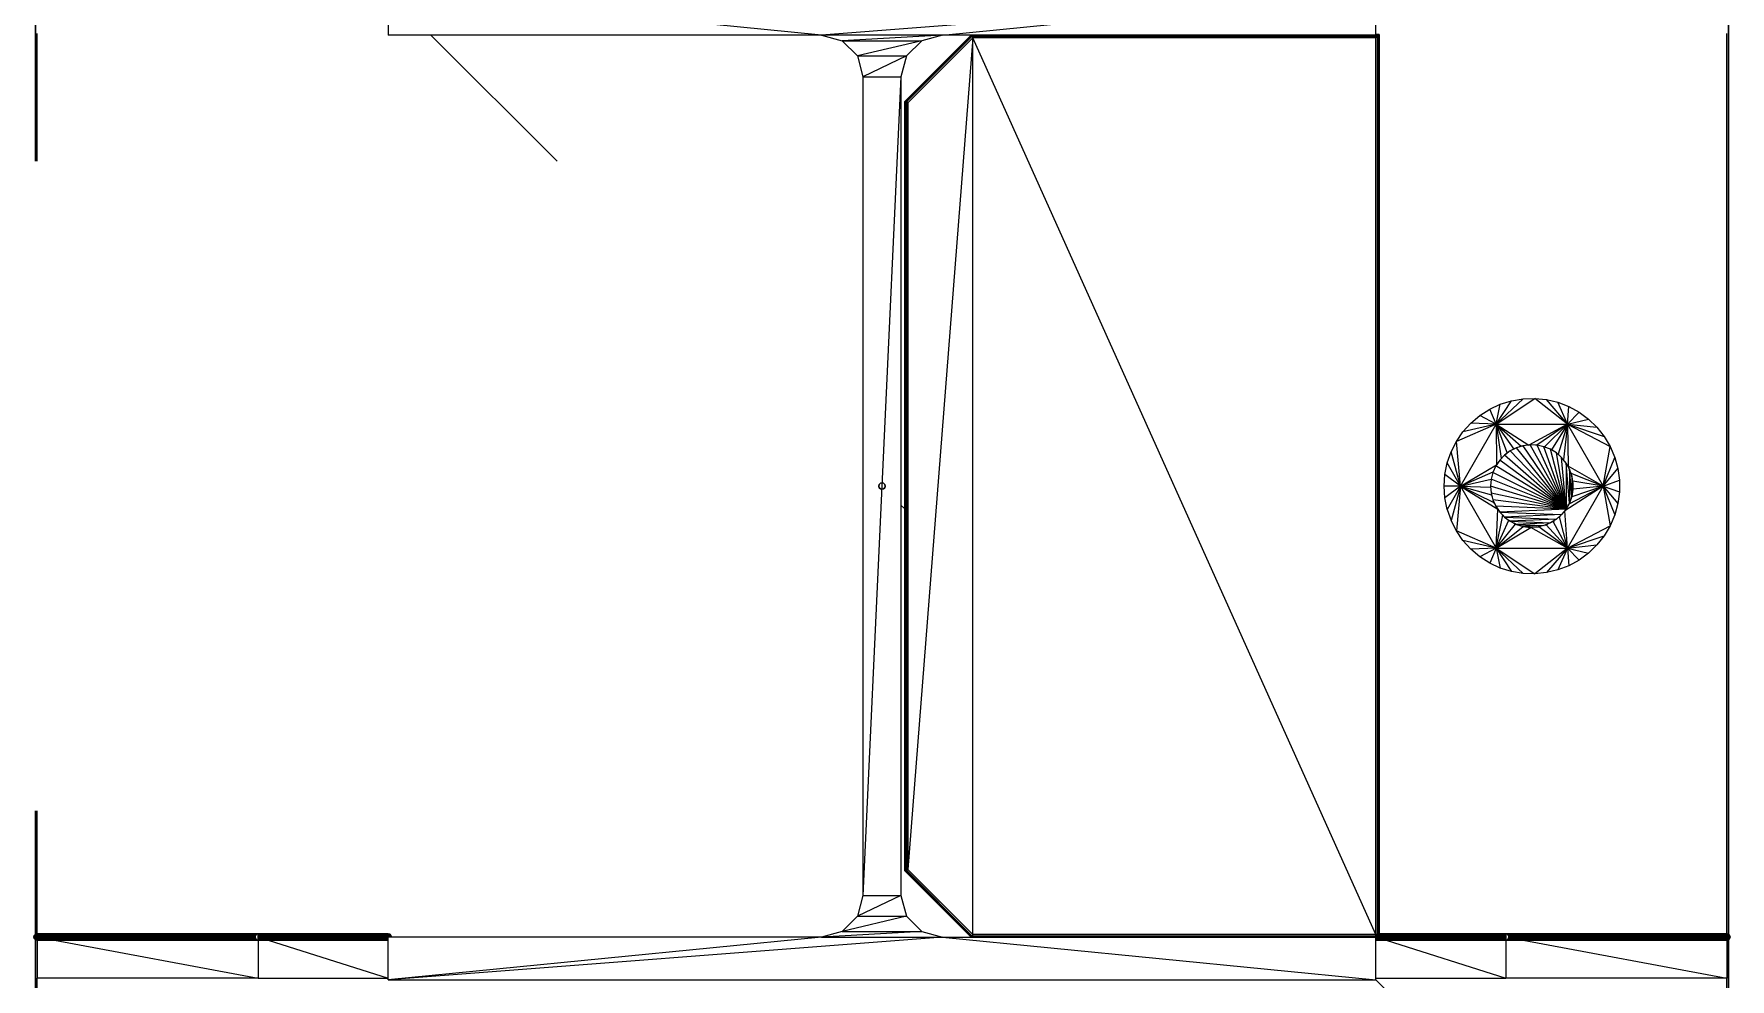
# Model space of a CAD drawing. Header units: millimetres. Extents: x -107267 to 109426, y -98906 to 83910.
# Drawn here: x 55227.5 to 55488.5, y 739.4 to 884.8 of the extents above; entities that cross this region are included whole.
import ezdxf

# ---------------------------------------------------------------- set-up
doc = ezdxf.new("R2010")
doc.units = ezdxf.units.MM
doc.layers.add('Top (Plan) View-000-CHÃO', color=254, linetype='Continuous')

# ---------------------------------------------------------------- blocks, each defined once
blk = doc.blocks.new('*U40')
at = {"layer": 'Top (Plan) View-000-CHÃO', "color": 0, "linetype": 'ByBlock', "lineweight": -2}
for p, q in [((154363, 162017.45), (154362.94, 162017.2)), ((154362.94, 162017.2), (154363, 162017.45)), ((154362.94, 162017.2), (154363, 162016.95)), ((154363, 162016.95), (154362.94, 162017.2)), ((154363.19, 162017.63), (154363, 162017.45)), ((154363, 162017.45), (154363.19, 162017.63)), ((154363, 162016.95), (154363.19, 162016.76)), ((154363.19, 162016.76), (154363, 162016.95)), ((154363.44, 162017.7), (154363.19, 162017.63)), ((154363.19, 162017.63), (154363.44, 162017.7)), ((154363.19, 162016.76), (154363.44, 162016.7)), ((154363.44, 162016.7), (154363.19, 162016.76)), ((154363.69, 162017.63), (154363.44, 162017.7)), ((154363.44, 162017.7), (154363.69, 162017.63)), ((154363.44, 162016.7), (154363.69, 162016.76)), ((154363.69, 162016.76), (154363.44, 162016.7)), ((154363.87, 162017.45), (154363.69, 162017.63)), ((154363.69, 162017.63), (154363.87, 162017.45)), ((154363.69, 162016.76), (154363.87, 162016.95)), ((154363.87, 162016.95), (154363.69, 162016.76)), ((154363.94, 162017.2), (154363.87, 162017.45)), ((154363.87, 162017.45), (154363.94, 162017.2)), ((154363.87, 162016.95), (154363.94, 162017.2)), ((154363.94, 162017.2), (154363.87, 162016.95))]:
    blk.add_line(p, q, dxfattribs=at)
blk = doc.blocks.new('*U114')
at = {"layer": 'Top (Plan) View-000-CHÃO', "color": 0, "linetype": 'ByBlock', "lineweight": -2}
for p, q in [((154455.43, 162028.06), (154456.95, 162029.03)), ((154456.95, 162029.03), (154458.58, 162029.79)), ((154457.94, 162026.72), (154456.95, 162029.03)), ((154457.94, 162026.72), (154463.89, 162030.68)), ((154457.94, 162026.72), (154462.08, 162030.62)), ((154457.94, 162026.72), (154460.31, 162030.32)), ((154457.94, 162026.72), (154458.58, 162029.79)), ((154458.58, 162029.79), (154460.31, 162030.32)), ((154460.31, 162030.32), (154462.08, 162030.62)), ((154462.08, 162030.62), (154463.89, 162030.68)), ((154463.89, 162030.68), (154465.68, 162030.5)), ((154468.93, 162026.72), (154463.89, 162030.68)), ((154465.68, 162030.5), (154467.44, 162030.09)), ((154468.93, 162026.72), (154465.68, 162030.5)), ((154467.44, 162030.09), (154469.12, 162029.44)), ((154468.93, 162026.72), (154467.44, 162030.09)), ((154468.93, 162026.72), (154469.12, 162029.44)), ((154469.12, 162029.44), (154470.7, 162028.57)), ((154457.94, 162026.72), (154451.82, 162024.07)), ((154452.44, 162017.19), (154457.94, 162026.72)), ((154452.84, 162025.56), (154454.05, 162026.9)), ((154457.94, 162026.72), (154452.84, 162025.56)), ((154454.05, 162026.9), (154455.43, 162028.06)), ((154457.94, 162026.72), (154454.05, 162026.9)), ((154457.94, 162026.72), (154455.43, 162028.06)), ((154457.94, 162026.72), (154458.01, 162020.49)), ((154457.94, 162026.72), (154458.73, 162021.46)), ((154457.94, 162026.72), (154459.63, 162022.27)), ((154457.94, 162026.72), (154460.66, 162022.9)), ((154457.94, 162026.72), (154461.79, 162023.32)), ((154457.94, 162026.72), (154462.98, 162023.52)), ((154457.94, 162026.72), (154468.93, 162026.72)), ((154457.94, 162026.72), (154457.94, 162026.72)), ((154458.35, 162026.72), (154458.35, 162026.72)), ((154459.51, 162026.72), (154459.51, 162026.72)), ((154460.11, 162026.72), (154460.11, 162026.72)), ((154461.07, 162026.72), (154461.07, 162026.72)), ((154462.58, 162026.72), (154462.58, 162026.72)), ((154468.93, 162026.72), (154462.98, 162023.52)), ((154463.38, 162026.72), (154463.38, 162026.72)), ((154468.93, 162026.72), (154464.19, 162023.5)), ((154464.87, 162026.72), (154464.87, 162026.72)), ((154468.93, 162026.72), (154465.37, 162023.24)), ((154466.42, 162026.72), (154466.42, 162026.72)), ((154468.93, 162026.72), (154466.48, 162022.77)), ((154467.47, 162026.72), (154467.47, 162026.72)), ((154468.93, 162026.72), (154467.48, 162022.09)), ((154468.04, 162026.72), (154468.04, 162026.72)), ((154468.93, 162026.72), (154468.33, 162021.24)), ((154468.93, 162026.72), (154470.7, 162028.57)), ((154468.93, 162026.72), (154472.15, 162027.5)), ((154468.93, 162026.72), (154469.01, 162020.24)), ((154468.93, 162026.72), (154474.43, 162017.19)), ((154468.93, 162026.72), (154475.48, 162023.28)), ((154468.93, 162026.72), (154474.57, 162024.83)), ((154468.93, 162026.72), (154473.45, 162026.25)), ((154470.7, 162028.57), (154472.15, 162027.5)), ((154472.15, 162027.5), (154473.45, 162026.25)), ((154473.45, 162026.25), (154474.57, 162024.83)), ((154451.01, 162022.46), (154451.82, 162024.07)), ((154451.82, 162024.07), (154452.84, 162025.56)), ((154452.44, 162017.19), (154451.82, 162024.07)), ((154474.57, 162024.83), (154475.48, 162023.28)), ((154450.42, 162020.76), (154451.01, 162022.46)), ((154452.44, 162017.19), (154451.01, 162022.46)), ((154458.73, 162021.46), (154458.64, 162021.33)), ((154458.94, 162021.65), (154458.73, 162021.46)), ((154459.63, 162022.27), (154459.47, 162022.13)), ((154459.83, 162022.4), (154459.63, 162022.27)), ((154460.66, 162022.9), (154460.44, 162022.77)), ((154460.84, 162022.97), (154460.66, 162022.9)), ((154461.79, 162023.32), (154461.51, 162023.22)), ((154461.92, 162023.35), (154461.79, 162023.32)), ((154462.98, 162023.52), (154462.68, 162023.47)), ((154463.06, 162023.52), (154462.98, 162023.52)), ((154464.19, 162023.5), (154464.01, 162023.5)), ((154464.2, 162023.49), (154464.19, 162023.5)), ((154465.37, 162023.24), (154465.34, 162023.25)), ((154465.56, 162023.16), (154465.37, 162023.24)), ((154466.48, 162022.77), (154466.4, 162022.8)), ((154466.73, 162022.6), (154466.48, 162022.77)), ((154467.48, 162022.09), (154467.36, 162022.17)), ((154467.68, 162021.88), (154467.48, 162022.09)), ((154468.33, 162021.24), (154468.19, 162021.38)), ((154468.47, 162021.03), (154468.33, 162021.24)), ((154474.43, 162017.19), (154475.48, 162023.28)), ((154474.43, 162017.19), (154476.19, 162021.62)), ((154475.48, 162023.28), (154476.19, 162021.62)), ((154476.19, 162021.62), (154476.66, 162019.88)), ((154449.94, 162017.19), (154450.06, 162018.99)), ((154450.06, 162018.99), (154450.42, 162020.76)), ((154452.44, 162017.19), (154450.06, 162018.99)), ((154452.44, 162017.19), (154450.42, 162020.76)), ((154452.44, 162017.19), (154458.01, 162020.49)), ((154452.44, 162017.19), (154457.48, 162019.41)), ((154457.48, 162019.41), (154457.47, 162019.37)), ((154457.6, 162019.64), (154457.48, 162019.41)), ((154458.01, 162020.49), (154457.97, 162020.4)), ((154458.19, 162020.74), (154458.01, 162020.49)), ((154469.01, 162020.24), (154468.87, 162020.44)), ((154469.09, 162020.05), (154469.01, 162020.24)), ((154474.43, 162017.19), (154469.01, 162020.24)), ((154469.48, 162019.13), (154469.37, 162019.39)), ((154469.52, 162018.98), (154469.48, 162019.13)), ((154474.43, 162017.19), (154469.48, 162019.13)), ((154474.43, 162017.19), (154476.66, 162019.88)), ((154476.66, 162019.88), (154476.91, 162018.09)), ((154450.06, 162015.39), (154449.94, 162017.19)), ((154452.44, 162017.19), (154449.94, 162017.19)), ((154452.44, 162017.19), (154450.06, 162015.39)), ((154452.44, 162017.19), (154450.42, 162013.62)), ((154452.44, 162017.19), (154451.01, 162011.92)), ((154452.44, 162017.19), (154451.82, 162010.31)), ((154452.44, 162017.19), (154457.17, 162018.24)), ((154452.44, 162017.19), (154457.6, 162014.69)), ((154452.44, 162017.19), (154458.18, 162013.63)), ((154452.44, 162017.19), (154457.23, 162015.84)), ((154452.44, 162017.19), (154457.09, 162017.04)), ((154452.44, 162017.19), (154457.94, 162007.67)), ((154452.44, 162017.19), (154452.44, 162017.19)), ((154457.09, 162017.1), (154457.09, 162017.04)), ((154457.09, 162017.04), (154457.12, 162016.75)), ((154457.17, 162018.25), (154457.17, 162018.24)), ((154457.17, 162018.24), (154457.17, 162018.19)), ((154457.22, 162015.96), (154457.23, 162015.84)), ((154457.23, 162015.84), (154457.32, 162015.55)), ((154474.43, 162017.19), (154468.52, 162013.39)), ((154468.93, 162007.67), (154474.43, 162017.19)), ((154474.43, 162017.19), (154469.15, 162014.42)), ((154474.43, 162017.19), (154469.57, 162015.55)), ((154469.74, 162017.95), (154469.68, 162018.25)), ((154469.74, 162017.85), (154469.74, 162017.95)), ((154474.43, 162017.19), (154469.74, 162017.95)), ((154469.77, 162016.74), (154469.76, 162016.98)), ((154469.76, 162016.71), (154469.77, 162016.74)), ((154474.43, 162017.19), (154469.77, 162016.74)), ((154474.43, 162017.19), (154476.91, 162018.09)), ((154474.43, 162017.19), (154475.48, 162011.1)), ((154474.43, 162017.19), (154476.19, 162012.76)), ((154474.43, 162017.19), (154476.66, 162014.5)), ((154474.43, 162017.19), (154476.91, 162016.29)), ((154476.91, 162016.29), (154476.66, 162014.5)), ((154476.91, 162018.09), (154476.91, 162016.29)), ((154450.42, 162013.62), (154450.06, 162015.39)), ((154450.42, 162013.62), (154451.01, 162011.92)), ((154457.54, 162014.86), (154457.6, 162014.69)), ((154457.73, 162014.45), (154457.6, 162014.69)), ((154457.94, 162007.67), (154458.18, 162013.63)), ((154458.18, 162013.63), (154458.07, 162013.83)), ((154458.18, 162013.63), (154458.32, 162013.46)), ((154468.32, 162013.17), (154468.52, 162013.39)), ((154468.52, 162013.39), (154468.59, 162013.5)), ((154468.93, 162007.67), (154468.52, 162013.39)), ((154468.99, 162014.17), (154469.15, 162014.42)), ((154469.15, 162014.42), (154469.17, 162014.49)), ((154469.53, 162015.43), (154469.57, 162015.55)), ((154469.57, 162015.55), (154469.57, 162015.56)), ((154476.66, 162014.5), (154476.19, 162012.76)), ((154451.82, 162010.31), (154451.01, 162011.92)), ((154457.94, 162007.67), (154458.95, 162012.7)), ((154457.94, 162007.67), (154459.88, 162011.93)), ((154457.94, 162007.67), (154460.94, 162011.35)), ((154457.94, 162007.67), (154462.09, 162010.99)), ((154457.94, 162007.67), (154463.29, 162010.84)), ((154458.77, 162012.91), (154458.95, 162012.7)), ((154458.95, 162012.7), (154459.08, 162012.59)), ((154458.95, 162012.7), (154458.95, 162012.7)), ((154459.65, 162012.12), (154459.88, 162011.93)), ((154459.88, 162011.93), (154459.98, 162011.87)), ((154459.88, 162011.93), (154459.98, 162011.88)), ((154459.97, 162011.88), (154459.88, 162011.93)), ((154460.69, 162011.49), (154460.94, 162011.35)), ((154460.72, 162011.47), (154460.94, 162011.35)), ((154460.94, 162011.35), (154460.73, 162011.47)), ((154460.94, 162011.35), (154460.99, 162011.34)), ((154460.94, 162011.35), (154460.99, 162011.34)), ((154460.99, 162011.34), (154460.94, 162011.35)), ((154460.94, 162011.35), (154460.94, 162011.35)), ((154462.08, 162010.99), (154462.09, 162010.99)), ((154462.08, 162010.99), (154462.09, 162010.99)), ((154462.09, 162010.99), (154462.08, 162010.99)), ((154462.09, 162010.99), (154462.09, 162010.99)), ((154462.09, 162010.99), (154462.09, 162010.99)), ((154462.09, 162010.99), (154462.09, 162010.99)), ((154462.09, 162010.99), (154462.09, 162010.99)), ((154463.24, 162010.85), (154463.29, 162010.84)), ((154463.25, 162010.85), (154463.29, 162010.84)), ((154463.29, 162010.84), (154463.25, 162010.85)), ((154463.29, 162010.84), (154463.56, 162010.86)), ((154463.29, 162010.84), (154463.55, 162010.86)), ((154463.51, 162010.86), (154463.29, 162010.84)), ((154463.29, 162010.84), (154463.29, 162010.84)), ((154468.93, 162007.67), (154463.29, 162010.84)), ((154464.38, 162010.92), (154464.49, 162010.93)), ((154464.39, 162010.92), (154464.49, 162010.93)), ((154464.49, 162010.93), (154464.39, 162010.92)), ((154464.49, 162010.93), (154464.79, 162011.01)), ((154464.49, 162010.93), (154464.78, 162011.01)), ((154464.76, 162011), (154464.49, 162010.93)), ((154464.49, 162010.93), (154464.49, 162010.93)), ((154468.93, 162007.67), (154464.49, 162010.93)), ((154465.5, 162011.2), (154465.66, 162011.24)), ((154465.51, 162011.2), (154465.66, 162011.24)), ((154465.66, 162011.24), (154465.51, 162011.2)), ((154465.66, 162011.24), (154465.91, 162011.37)), ((154465.9, 162011.36), (154465.66, 162011.24)), ((154465.89, 162011.36), (154465.66, 162011.24)), ((154465.66, 162011.24), (154465.66, 162011.24)), ((154468.93, 162007.67), (154465.66, 162011.24)), ((154466.74, 162011.77), (154466.55, 162011.68)), ((154466.55, 162011.68), (154466.74, 162011.77)), ((154466.74, 162011.77), (154466.56, 162011.68)), ((154466.74, 162011.77), (154466.93, 162011.91)), ((154468.93, 162007.67), (154466.74, 162011.77)), ((154467.5, 162012.34), (154467.71, 162012.49)), ((154467.71, 162012.49), (154467.83, 162012.63)), ((154468.93, 162007.67), (154467.71, 162012.49)), ((154468.93, 162007.67), (154475.48, 162011.1)), ((154475.48, 162011.1), (154474.57, 162009.55)), ((154476.19, 162012.76), (154475.48, 162011.1)), ((154452.84, 162008.82), (154451.82, 162010.31)), ((154457.94, 162007.67), (154451.82, 162010.31)), ((154454.05, 162007.49), (154452.84, 162008.82)), ((154457.94, 162007.67), (154452.84, 162008.82)), ((154468.93, 162007.67), (154474.57, 162009.55)), ((154468.93, 162007.67), (154473.45, 162008.14)), ((154473.45, 162008.14), (154472.15, 162006.88)), ((154474.57, 162009.55), (154473.45, 162008.14)), ((154457.94, 162007.67), (154454.05, 162007.49)), ((154455.43, 162006.32), (154454.05, 162007.49)), ((154457.94, 162007.67), (154455.43, 162006.32)), ((154456.95, 162005.35), (154455.43, 162006.32)), ((154457.94, 162007.67), (154456.95, 162005.35)), ((154458.58, 162004.59), (154456.95, 162005.35)), ((154457.94, 162007.67), (154468.93, 162007.67)), ((154457.94, 162007.67), (154458.58, 162004.59)), ((154457.94, 162007.67), (154460.31, 162004.06)), ((154457.94, 162007.67), (154462.08, 162003.76)), ((154457.94, 162007.67), (154463.89, 162003.7)), ((154468.93, 162007.67), (154463.89, 162003.7)), ((154468.93, 162007.67), (154465.68, 162003.88)), ((154468.93, 162007.67), (154467.44, 162004.3)), ((154468.93, 162007.67), (154469.12, 162004.95)), ((154468.93, 162007.67), (154470.7, 162005.81)), ((154468.93, 162007.67), (154472.15, 162006.88)), ((154470.7, 162005.81), (154469.12, 162004.95)), ((154472.15, 162006.88), (154470.7, 162005.81)), ((154460.31, 162004.06), (154458.58, 162004.59)), ((154462.08, 162003.76), (154460.31, 162004.06)), ((154463.89, 162003.7), (154462.08, 162003.76)), ((154465.68, 162003.88), (154463.89, 162003.7)), ((154467.44, 162004.3), (154465.68, 162003.88)), ((154469.12, 162004.95), (154467.44, 162004.3))]:
    blk.add_line(p, q, dxfattribs=at)
blk = doc.blocks.new('*U115')
at = {"layer": 'Top (Plan) View-000-CHÃO', "color": 0, "linetype": 'ByBlock', "lineweight": -2}
for p, q in [((154458.49, 162021.18), (154457.89, 162020.29)), ((154458.48, 162021.16), (154458.49, 162021.18)), ((154459.24, 162021.96), (154458.49, 162021.18)), ((154458.51, 162021.2), (154458.49, 162021.18)), ((154468.7, 162013.64), (154458.49, 162021.18)), ((154459.22, 162021.94), (154459.24, 162021.96)), ((154460.11, 162022.6), (154459.24, 162021.96)), ((154459.26, 162021.98), (154459.24, 162021.96)), ((154468.7, 162013.64), (154459.24, 162021.96)), ((154460.08, 162022.58), (154460.11, 162022.6)), ((154461.07, 162023.08), (154460.11, 162022.6)), ((154460.11, 162022.6), (154460.13, 162022.61)), ((154468.7, 162013.64), (154460.11, 162022.6)), ((154461.07, 162023.08), (154461.04, 162023.07)), ((154462.1, 162023.4), (154461.07, 162023.08)), ((154461.07, 162023.08), (154461.09, 162023.09)), ((154468.7, 162013.64), (154461.07, 162023.08)), ((154462.1, 162023.4), (154462.07, 162023.39)), ((154463.17, 162023.54), (154462.1, 162023.4)), ((154462.1, 162023.4), (154462.13, 162023.4)), ((154468.7, 162013.64), (154462.1, 162023.4)), ((154463.17, 162023.54), (154463.14, 162023.53)), ((154464.24, 162023.49), (154463.17, 162023.54)), ((154463.17, 162023.54), (154463.19, 162023.54)), ((154468.7, 162013.64), (154463.17, 162023.54)), ((154464.2, 162023.49), (154464.18, 162023.49)), ((154464.24, 162023.49), (154464.21, 162023.49)), ((154465.29, 162023.26), (154464.24, 162023.49)), ((154464.24, 162023.49), (154464.27, 162023.48)), ((154468.7, 162013.64), (154464.24, 162023.49)), ((154465.29, 162023.26), (154465.27, 162023.27)), ((154466.29, 162022.86), (154465.29, 162023.26)), ((154465.29, 162023.26), (154465.32, 162023.25)), ((154468.7, 162013.64), (154465.29, 162023.26)), ((154465.34, 162023.25), (154465.35, 162023.24)), ((154466.29, 162022.86), (154466.27, 162022.87)), ((154467.21, 162022.3), (154466.29, 162022.86)), ((154466.29, 162022.86), (154466.32, 162022.85)), ((154468.7, 162013.64), (154466.29, 162022.86)), ((154467.21, 162022.3), (154467.19, 162022.31)), ((154468.02, 162021.59), (154467.21, 162022.3)), ((154467.21, 162022.3), (154467.23, 162022.28)), ((154468.7, 162013.64), (154467.21, 162022.3)), ((154468.02, 162021.59), (154468, 162021.6)), ((154468.7, 162020.75), (154468.02, 162021.59)), ((154468.02, 162021.59), (154468.04, 162021.56)), ((154468.7, 162013.64), (154468.02, 162021.59)), ((154457.45, 162019.31), (154457.18, 162018.26)), ((154457.44, 162019.28), (154457.45, 162019.31)), ((154457.89, 162020.29), (154457.45, 162019.31)), ((154457.46, 162019.33), (154457.45, 162019.31)), ((154468.7, 162013.64), (154457.45, 162019.31)), ((154457.88, 162020.26), (154457.89, 162020.29)), ((154457.91, 162020.31), (154457.89, 162020.29)), ((154468.7, 162013.64), (154457.89, 162020.29)), ((154468.7, 162020.75), (154468.68, 162020.77)), ((154469.22, 162019.81), (154468.7, 162020.75)), ((154468.7, 162020.75), (154468.71, 162020.72)), ((154468.7, 162020.75), (154468.7, 162013.64)), ((154469.22, 162014.58), (154468.7, 162020.75)), ((154469.22, 162019.81), (154469.21, 162019.83)), ((154469.58, 162018.79), (154469.22, 162019.81)), ((154469.22, 162019.81), (154469.23, 162019.78)), ((154469.22, 162019.81), (154469.22, 162014.58)), ((154469.58, 162015.59), (154469.22, 162019.81)), ((154469.58, 162018.79), (154469.57, 162018.82)), ((154469.76, 162017.73), (154469.58, 162018.79)), ((154469.58, 162018.79), (154469.59, 162018.76)), ((154469.58, 162018.79), (154469.58, 162015.59)), ((154469.58, 162018.79), (154469.76, 162016.65)), ((154457.18, 162018.26), (154457.09, 162017.19)), ((154457.09, 162017.22), (154457.09, 162017.19)), ((154457.09, 162017.16), (154457.09, 162017.19)), ((154457.09, 162017.19), (154457.18, 162016.12)), ((154468.7, 162013.64), (154457.09, 162017.19)), ((154457.17, 162018.22), (154457.18, 162018.26)), ((154457.17, 162016.15), (154457.18, 162016.12)), ((154457.18, 162018.29), (154457.18, 162018.26)), ((154468.7, 162013.64), (154457.18, 162018.26)), ((154457.18, 162016.09), (154457.18, 162016.12)), ((154457.18, 162016.12), (154457.45, 162015.08)), ((154468.7, 162013.64), (154457.18, 162016.12)), ((154469.76, 162016.65), (154469.58, 162015.59)), ((154469.76, 162017.73), (154469.76, 162017.76)), ((154469.76, 162017.73), (154469.76, 162016.65)), ((154469.76, 162017.73), (154469.76, 162017.7)), ((154469.76, 162016.65), (154469.76, 162016.68)), ((154469.76, 162016.65), (154469.76, 162016.62)), ((154457.44, 162015.1), (154457.45, 162015.08)), ((154457.46, 162015.05), (154457.45, 162015.08)), ((154457.45, 162015.08), (154457.89, 162014.09)), ((154468.7, 162013.64), (154457.45, 162015.08)), ((154457.88, 162014.12), (154457.89, 162014.09)), ((154457.91, 162014.07), (154457.89, 162014.09)), ((154457.89, 162014.09), (154458.49, 162013.2)), ((154468.7, 162013.64), (154457.89, 162014.09)), ((154458.48, 162013.22), (154458.49, 162013.2)), ((154468.7, 162013.64), (154458.49, 162013.2)), ((154458.49, 162013.2), (154458.51, 162013.18)), ((154458.49, 162013.2), (154459.24, 162012.42)), ((154458.49, 162013.2), (154468.02, 162012.8)), ((154468.7, 162013.64), (154468.02, 162012.8)), ((154468.7, 162013.64), (154468.68, 162013.61)), ((154469.22, 162014.58), (154468.7, 162013.64)), ((154468.7, 162013.64), (154468.71, 162013.66)), ((154469.22, 162014.58), (154469.21, 162014.55)), ((154469.58, 162015.59), (154469.22, 162014.58)), ((154469.22, 162014.58), (154469.23, 162014.6)), ((154469.57, 162015.56), (154469.56, 162015.53)), ((154469.58, 162015.59), (154469.57, 162015.56)), ((154469.58, 162015.59), (154469.59, 162015.62)), ((154459.24, 162012.42), (154459.22, 162012.44)), ((154468.02, 162012.8), (154459.24, 162012.42)), ((154459.24, 162012.42), (154459.26, 162012.41)), ((154459.24, 162012.42), (154460.11, 162011.78)), ((154459.24, 162012.42), (154467.21, 162012.09)), ((154460.11, 162011.78), (154460.08, 162011.8)), ((154467.21, 162012.09), (154460.11, 162011.78)), ((154460.11, 162011.78), (154460.13, 162011.77)), ((154460.11, 162011.78), (154461.07, 162011.3)), ((154460.11, 162011.78), (154466.29, 162011.52)), ((154461.07, 162011.3), (154461.04, 162011.31)), ((154466.29, 162011.52), (154461.07, 162011.3)), ((154461.07, 162011.3), (154461.09, 162011.29)), ((154461.07, 162011.3), (154462.1, 162010.98)), ((154461.07, 162011.3), (154465.29, 162011.12)), ((154462.1, 162010.98), (154462.07, 162010.99)), ((154465.29, 162011.12), (154462.1, 162010.98)), ((154462.1, 162010.98), (154462.13, 162010.98)), ((154462.1, 162010.98), (154463.17, 162010.85)), ((154462.1, 162010.98), (154464.24, 162010.89)), ((154463.17, 162010.85), (154463.14, 162010.85)), ((154464.24, 162010.89), (154463.17, 162010.85)), ((154463.17, 162010.85), (154463.19, 162010.85)), ((154464.24, 162010.89), (154464.21, 162010.89)), ((154465.29, 162011.12), (154464.24, 162010.89)), ((154464.24, 162010.89), (154464.27, 162010.9)), ((154465.29, 162011.12), (154465.27, 162011.11)), ((154466.29, 162011.52), (154465.29, 162011.12)), ((154465.29, 162011.12), (154465.32, 162011.13)), ((154466.29, 162011.52), (154466.27, 162011.51)), ((154467.21, 162012.09), (154466.29, 162011.52)), ((154466.29, 162011.52), (154466.32, 162011.54)), ((154467.21, 162012.09), (154467.19, 162012.07)), ((154468.02, 162012.8), (154467.21, 162012.09)), ((154467.21, 162012.09), (154467.23, 162012.1)), ((154468.02, 162012.8), (154468, 162012.78)), ((154468.02, 162012.8), (154468.04, 162012.82))]:
    blk.add_line(p, q, dxfattribs=at)
blk = doc.blocks.new('*U128')
at = {"layer": 'Top (Plan) View-000-CHÃO', "color": 0, "linetype": 'ByBlock', "lineweight": -2}
for p, q in [((154233.18, 162147.45), (154233.19, 162147.45)), ((154233.19, 162147.45), (154233.18, 162147.45)), ((154233.19, 162147.45), (154316.87, 162147.45)), ((154316.87, 162147.45), (154233.19, 162147.45)), ((154233.19, 162147.45), (154233.44, 162147.2)), ((154233.19, 162093.63), (154233.19, 162147.45)), ((154233.19, 162147.45), (154233.19, 162093.63)), ((154233.44, 162147.2), (154233.19, 162147.45)), ((154318.04, 162147.45), (154320.56, 162147.45)), ((154320.56, 162147.45), (154318.04, 162147.45)), ((154420.56, 162147.45), (154493.44, 162147.45)), ((154493.44, 162147.45), (154420.56, 162147.45)), ((154493.44, 162147.45), (154493.44, 162147.45)), ((154493.44, 162147.2), (154493.44, 162147.45)), ((154493.44, 162147.45), (154493.44, 162147.45)), ((154493.44, 162147.45), (154493.44, 162147.2)), ((154493.69, 162147.2), (154493.44, 162147.2)), ((154493.44, 162147.2), (154493.69, 162147.2)), ((154493.69, 162147.2), (154493.69, 162147.2)), ((154493.69, 162147.2), (154493.69, 162093.63)), ((154493.69, 162093.63), (154493.69, 162147.2)), ((154493.69, 162147.2), (154493.69, 162147.2)), ((154233.19, 162067.2), (154233.19, 162092.76)), ((154233.19, 162092.76), (154233.19, 162067.2)), ((154493.69, 162092.76), (154493.69, 161948.24)), ((154493.69, 161948.24), (154493.69, 162092.76)), ((154233.19, 161948.24), (154233.19, 161967.2)), ((154233.19, 161967.2), (154233.19, 161948.24)), ((154233.19, 161886.95), (154233.19, 161947.37)), ((154233.19, 161947.37), (154233.19, 161886.95)), ((154493.69, 161947.37), (154493.69, 161886.95)), ((154493.69, 161886.95), (154493.69, 161947.37)), ((154233.18, 161886.94), (154233.19, 161886.95)), ((154233.19, 161886.95), (154233.18, 161886.94)), ((154233.19, 161886.95), (154233.44, 161887.2)), ((154233.44, 161887.2), (154233.19, 161886.95)), ((154317.15, 161886.95), (154233.19, 161886.95)), ((154233.19, 161886.95), (154317.15, 161886.95)), ((154320.56, 161886.95), (154318.31, 161886.95)), ((154318.31, 161886.95), (154320.56, 161886.95)), ((154493.69, 161886.95), (154420.56, 161886.95)), ((154420.56, 161886.95), (154493.69, 161886.95)), ((154493.69, 161886.95), (154493.44, 161887.2)), ((154493.44, 161887.2), (154493.69, 161886.95)), ((154493.69, 161886.94), (154493.69, 161886.95)), ((154493.69, 161886.95), (154493.69, 161886.94))]:
    blk.add_line(p, q, dxfattribs=at)
blk = doc.blocks.new('*U129')
at = {"layer": 'Top (Plan) View-000-CHÃO', "color": 0, "linetype": 'ByBlock', "lineweight": -2}
for p, q in [((154233.44, 162147.2), (154317.02, 162147.2)), ((154253.91, 162126.72), (154233.44, 162147.2)), ((154233.44, 162093.7), (154233.44, 162147.2)), ((154318.19, 162147.2), (154320.56, 162147.2)), ((154420.56, 162147.2), (154493.44, 162147.2)), ((154493.44, 162093.7), (154493.44, 162147.2)), ((154267.93, 162112.71), (154267.91, 162112.72)), ((154286.94, 162093.7), (154272.97, 162107.66)), ((154233.44, 162067.2), (154233.44, 162086.85)), ((154313.44, 162067.2), (154294.03, 162086.6)), ((154493.44, 161948.31), (154493.44, 162086.85)), ((154366.94, 162013.7), (154366.36, 162014.27)), ((154233.44, 161948.31), (154233.44, 161967.2)), ((154233.44, 161887.2), (154233.44, 161941.46)), ((154453.9, 161926.73), (154439.44, 161941.2)), ((154493.44, 161887.2), (154493.44, 161941.46)), ((154493.44, 161887.2), (154472.96, 161907.67)), ((154233.44, 161887.2), (154317.3, 161887.2)), ((154318.46, 161887.2), (154320.56, 161887.2)), ((154420.56, 161887.2), (154493.44, 161887.2))]:
    blk.add_line(p, q, dxfattribs=at)
blk = doc.blocks.new('*U147')
at = {"layer": 'Top (Plan) View-000-CHÃO', "color": 0, "linetype": 'ByBlock', "lineweight": -2}
for p, q in [((154366.94, 162076.4), (154377.14, 162086.6)), ((154377.14, 162086.6), (154366.94, 162076.4)), ((154377.23, 162086.6), (154367, 162076.37)), ((154367, 162076.37), (154377.23, 162086.6)), ((154377.33, 162086.45), (154367.19, 162076.31)), ((154367.19, 162076.31), (154377.33, 162086.45)), ((154377.27, 162086.6), (154377.33, 162086.45)), ((154377.33, 162086.45), (154377.27, 162086.6)), ((154377.33, 162086.45), (154377.44, 162086.2)), ((154439.69, 162086.45), (154377.33, 162086.45)), ((154377.33, 162086.45), (154439.69, 162086.45)), ((154377.44, 162086.2), (154377.33, 162086.45)), ((154439.44, 162086.7), (154439.94, 162086.7)), ((154439.94, 162086.7), (154439.44, 162086.7)), ((154439.87, 162086.63), (154439.44, 162086.63)), ((154439.44, 162086.63), (154439.87, 162086.63)), ((154439.69, 162086.45), (154439.44, 162086.2)), ((154439.44, 162086.2), (154439.69, 162086.45)), ((154439.87, 162086.63), (154439.69, 162086.45)), ((154439.69, 162086.45), (154439.87, 162086.63)), ((154439.69, 161948.2), (154439.69, 162086.45)), ((154439.69, 162086.45), (154439.69, 161948.2)), ((154439.94, 162086.7), (154439.87, 162086.63)), ((154439.87, 162086.63), (154439.94, 162086.7)), ((154439.87, 161948.2), (154439.87, 162086.63)), ((154439.87, 162086.63), (154439.87, 161948.2)), ((154439.94, 162086.7), (154439.94, 161948.2)), ((154439.94, 161948.2), (154439.94, 162086.7)), ((154366.94, 161957.99), (154366.94, 162076.4)), ((154366.94, 162076.4), (154367, 162076.37)), ((154366.94, 162076.4), (154366.94, 161957.99)), ((154367, 162076.37), (154366.94, 162076.4)), ((154367, 162076.37), (154367, 161958.02)), ((154367, 161958.02), (154367, 162076.37)), ((154367, 162076.37), (154367.19, 162076.31)), ((154367.19, 162076.31), (154367, 162076.37)), ((154367.19, 162076.31), (154367.19, 161958.09)), ((154367.19, 161958.09), (154367.19, 162076.31)), ((154367.19, 162076.31), (154367.44, 162076.2)), ((154367.44, 162076.2), (154367.19, 162076.31)), ((154366.94, 161957.99), (154367, 161958.02)), ((154367, 161958.02), (154366.94, 161957.99)), ((154377.14, 161947.79), (154366.94, 161957.99)), ((154366.94, 161957.99), (154377.14, 161947.79)), ((154367, 161958.02), (154367.19, 161958.09)), ((154367.19, 161958.09), (154367, 161958.02)), ((154367, 161958.02), (154377.23, 161947.79)), ((154377.23, 161947.79), (154367, 161958.02)), ((154367.19, 161958.09), (154367.44, 161958.2)), ((154367.44, 161958.2), (154367.19, 161958.09)), ((154367.19, 161958.09), (154377.33, 161947.95)), ((154377.33, 161947.95), (154367.19, 161958.09)), ((154377.27, 161947.79), (154377.33, 161947.95)), ((154377.33, 161947.95), (154377.27, 161947.79)), ((154377.33, 161947.95), (154377.44, 161948.2)), ((154377.44, 161948.2), (154377.33, 161947.95)), ((154377.33, 161947.95), (154439.44, 161947.95)), ((154439.44, 161947.95), (154377.33, 161947.95)), ((154439.44, 161948.2), (154439.44, 161947.95)), ((154439.69, 161948.2), (154439.44, 161948.2)), ((154439.44, 161947.95), (154439.44, 161948.2)), ((154439.44, 161948.2), (154439.69, 161948.2)), ((154439.44, 161947.95), (154439.44, 161947.79)), ((154439.44, 161947.79), (154439.44, 161947.95)), ((154439.87, 161948.2), (154439.69, 161948.2)), ((154439.69, 161948.2), (154439.87, 161948.2)), ((154439.94, 161948.2), (154439.87, 161948.2)), ((154439.87, 161948.2), (154439.94, 161948.2))]:
    blk.add_line(p, q, dxfattribs=at)
blk = doc.blocks.new('*U148')
at = {"layer": 'Top (Plan) View-000-CHÃO', "color": 0, "linetype": 'ByBlock', "lineweight": -2}
for p, q in [((154377.44, 162086.2), (154367.44, 161958.2)), ((154377.44, 162086.2), (154367.44, 162076.2)), ((154439.44, 162086.2), (154377.44, 162086.2)), ((154439.44, 161948.2), (154377.44, 162086.2)), ((154377.44, 161948.2), (154377.44, 162086.2)), ((154439.44, 161948.2), (154439.44, 162086.2)), ((154367.44, 162076.2), (154367.44, 161958.2)), ((154377.44, 161948.2), (154367.44, 161958.2)), ((154439.44, 161948.2), (154377.44, 161948.2))]:
    blk.add_line(p, q, dxfattribs=at)
blk = doc.blocks.new('*U165')
at = {"layer": 'Top (Plan) View-000-CHÃO', "color": 0, "linetype": 'ByBlock', "lineweight": -2}
for p, q in [((154232.94, 161947.81), (154233, 161948.06)), ((154233, 161948.06), (154232.94, 161947.81)), ((154233, 161948.06), (154233.19, 161948.24)), ((154233.19, 161948.24), (154233, 161948.06)), ((154267.03, 161948.06), (154233, 161948.06)), ((154233, 161948.06), (154267.03, 161948.06)), ((154233.19, 161948.24), (154233.44, 161948.31)), ((154233.44, 161948.31), (154233.19, 161948.24)), ((154267.2, 161948.24), (154233.19, 161948.24)), ((154233.19, 161948.24), (154267.2, 161948.24)), ((154267.44, 161948.31), (154233.44, 161948.31)), ((154233.44, 161948.31), (154267.44, 161948.31)), ((154266.98, 161947.81), (154267.03, 161948.06)), ((154267.03, 161948.06), (154266.98, 161947.81)), ((154267.03, 161948.06), (154267.2, 161948.24)), ((154267.2, 161948.24), (154267.03, 161948.06)), ((154267.2, 161948.24), (154267.44, 161948.31)), ((154267.44, 161948.31), (154267.2, 161948.24)), ((154287.44, 161948.31), (154267.44, 161948.31)), ((154267.44, 161948.31), (154267.44, 161948.24)), ((154267.44, 161948.31), (154287.44, 161948.31)), ((154267.44, 161948.24), (154267.44, 161948.31)), ((154287.69, 161948.24), (154267.44, 161948.24)), ((154267.44, 161948.24), (154267.44, 161948.06)), ((154267.44, 161948.24), (154287.69, 161948.24)), ((154267.44, 161948.06), (154267.44, 161948.24)), ((154287.87, 161948.06), (154267.44, 161948.06)), ((154267.44, 161948.06), (154267.44, 161947.81)), ((154267.44, 161948.06), (154287.87, 161948.06)), ((154267.44, 161947.81), (154267.44, 161948.06)), ((154287.69, 161948.24), (154287.44, 161948.31)), ((154287.44, 161948.31), (154287.69, 161948.24)), ((154287.87, 161948.06), (154287.69, 161948.24)), ((154287.69, 161948.24), (154287.87, 161948.06)), ((154287.94, 161947.81), (154287.87, 161948.06)), ((154287.87, 161948.06), (154287.94, 161947.81)), ((154233, 161947.56), (154232.94, 161947.81)), ((154266.98, 161947.81), (154232.94, 161947.81)), ((154232.94, 161947.81), (154233, 161947.56)), ((154232.94, 161947.81), (154266.98, 161947.81)), ((154233.19, 161947.37), (154233, 161947.56)), ((154267.03, 161947.56), (154233, 161947.56)), ((154233, 161947.56), (154233.19, 161947.37)), ((154233, 161947.56), (154267.03, 161947.56)), ((154233.44, 161947.31), (154233.19, 161947.37)), ((154267.2, 161947.37), (154233.19, 161947.37)), ((154233.19, 161947.37), (154233.44, 161947.31)), ((154233.19, 161947.37), (154267.2, 161947.37)), ((154233.44, 161947.31), (154267.44, 161947.31)), ((154267.44, 161947.31), (154233.44, 161947.31)), ((154267.03, 161947.56), (154266.98, 161947.81)), ((154266.98, 161947.81), (154267.03, 161947.56)), ((154267.2, 161947.37), (154267.03, 161947.56)), ((154267.03, 161947.56), (154267.2, 161947.37)), ((154267.44, 161947.31), (154267.2, 161947.37)), ((154267.2, 161947.37), (154267.44, 161947.31)), ((154287.94, 161947.81), (154267.44, 161947.81)), ((154267.44, 161947.81), (154267.44, 161947.56)), ((154267.44, 161947.81), (154287.94, 161947.81)), ((154267.44, 161947.56), (154267.44, 161947.81)), ((154287.44, 161947.56), (154267.44, 161947.56)), ((154267.44, 161947.56), (154267.44, 161947.37)), ((154267.44, 161947.56), (154287.44, 161947.56)), ((154267.44, 161947.37), (154267.44, 161947.56)), ((154287.44, 161947.37), (154267.44, 161947.37)), ((154267.44, 161947.37), (154267.44, 161947.31)), ((154267.44, 161947.37), (154287.44, 161947.37)), ((154267.44, 161947.31), (154267.44, 161947.37)), ((154267.44, 161947.31), (154287.44, 161947.31)), ((154287.44, 161947.31), (154267.44, 161947.31)), ((154287.93, 161947.79), (154287.94, 161947.81)), ((154287.94, 161947.81), (154287.93, 161947.79))]:
    blk.add_line(p, q, dxfattribs=at)
blk = doc.blocks.new('*U166')
at = {"layer": 'Top (Plan) View-000-CHÃO', "color": 0, "linetype": 'ByBlock', "lineweight": -2}
for p, q in [((154233.44, 161947.31), (154233.44, 161941.46)), ((154236.12, 161947.31), (154267.44, 161941.46)), ((154267.44, 161947.31), (154267.44, 161941.46)), ((154269.01, 161947.31), (154287.44, 161941.46)), ((154267.44, 161941.46), (154233.44, 161941.46)), ((154267.44, 161941.46), (154287.44, 161941.46))]:
    blk.add_line(p, q, dxfattribs=at)
blk = doc.blocks.new('*U167')
at = {"layer": 'Top (Plan) View-000-CHÃO', "color": 0, "linetype": 'ByBlock', "lineweight": -2}
for p, q in [((154439.44, 161948.06), (154459.44, 161948.06)), ((154459.44, 161948.06), (154439.44, 161948.06)), ((154459.44, 161948.31), (154439.94, 161948.31)), ((154439.94, 161948.31), (154459.44, 161948.31)), ((154439.94, 161948.24), (154459.44, 161948.24)), ((154459.44, 161948.24), (154439.94, 161948.24)), ((154459.44, 161948.24), (154459.44, 161948.31)), ((154493.44, 161948.31), (154459.44, 161948.31)), ((154459.44, 161948.31), (154459.67, 161948.24)), ((154459.44, 161948.31), (154493.44, 161948.31)), ((154459.44, 161948.31), (154459.44, 161948.24)), ((154459.67, 161948.24), (154459.44, 161948.31)), ((154459.44, 161948.06), (154459.44, 161948.24)), ((154459.44, 161948.24), (154459.44, 161948.06)), ((154459.44, 161947.81), (154459.44, 161948.06)), ((154459.44, 161948.06), (154459.44, 161947.81)), ((154459.67, 161948.24), (154493.69, 161948.24)), ((154493.69, 161948.24), (154459.67, 161948.24)), ((154459.67, 161948.24), (154459.84, 161948.06)), ((154459.84, 161948.06), (154459.67, 161948.24)), ((154459.84, 161948.06), (154493.87, 161948.06)), ((154493.87, 161948.06), (154459.84, 161948.06)), ((154459.84, 161948.06), (154459.89, 161947.81)), ((154459.89, 161947.81), (154459.84, 161948.06)), ((154493.44, 161948.31), (154493.69, 161948.24)), ((154493.69, 161948.24), (154493.44, 161948.31)), ((154493.69, 161948.24), (154493.87, 161948.06)), ((154493.87, 161948.06), (154493.69, 161948.24)), ((154493.87, 161948.06), (154493.94, 161947.81)), ((154493.94, 161947.81), (154493.87, 161948.06)), ((154439.44, 161947.81), (154459.44, 161947.81)), ((154459.44, 161947.81), (154439.44, 161947.81)), ((154439.44, 161947.56), (154459.44, 161947.56)), ((154459.44, 161947.56), (154439.44, 161947.56)), ((154439.44, 161947.37), (154459.44, 161947.37)), ((154459.44, 161947.37), (154439.44, 161947.37)), ((154439.44, 161947.31), (154459.44, 161947.31)), ((154459.44, 161947.31), (154439.44, 161947.31)), ((154459.44, 161947.56), (154459.44, 161947.81)), ((154459.44, 161947.81), (154459.44, 161947.56)), ((154459.44, 161947.37), (154459.44, 161947.56)), ((154459.44, 161947.56), (154459.44, 161947.37)), ((154459.44, 161947.31), (154459.44, 161947.37)), ((154459.67, 161947.37), (154459.44, 161947.31)), ((154459.44, 161947.37), (154459.44, 161947.31)), ((154459.44, 161947.31), (154459.67, 161947.37)), ((154459.44, 161947.31), (154493.44, 161947.31)), ((154493.44, 161947.31), (154459.44, 161947.31)), ((154459.84, 161947.56), (154459.67, 161947.37)), ((154459.67, 161947.37), (154459.84, 161947.56)), ((154459.67, 161947.37), (154493.69, 161947.37)), ((154493.69, 161947.37), (154459.67, 161947.37)), ((154459.89, 161947.81), (154459.84, 161947.56)), ((154459.84, 161947.56), (154459.89, 161947.81)), ((154459.84, 161947.56), (154493.87, 161947.56)), ((154493.87, 161947.56), (154459.84, 161947.56)), ((154459.89, 161947.81), (154493.94, 161947.81)), ((154493.94, 161947.81), (154459.89, 161947.81)), ((154493.69, 161947.37), (154493.44, 161947.31)), ((154493.44, 161947.31), (154493.69, 161947.37)), ((154493.87, 161947.56), (154493.69, 161947.37)), ((154493.69, 161947.37), (154493.87, 161947.56)), ((154493.94, 161947.81), (154493.87, 161947.56)), ((154493.87, 161947.56), (154493.94, 161947.81))]:
    blk.add_line(p, q, dxfattribs=at)
blk = doc.blocks.new('*U168')
at = {"layer": 'Top (Plan) View-000-CHÃO', "color": 0, "linetype": 'ByBlock', "lineweight": -2}
for p, q in [((154441.01, 161947.31), (154459.44, 161941.46)), ((154459.44, 161947.31), (154459.44, 161941.46)), ((154462.12, 161947.31), (154493.44, 161941.46)), ((154493.44, 161947.31), (154493.44, 161941.46)), ((154439.44, 161941.46), (154459.44, 161941.46)), ((154493.44, 161941.46), (154459.44, 161941.46))]:
    blk.add_line(p, q, dxfattribs=at)
blk = doc.blocks.new('*U214')
at = {"layer": 'Top (Plan) View-000-CHÃO', "color": 0, "linetype": 'ByBlock', "lineweight": -2}
for p, q in [((154287.44, 162093.2), (154287.44, 162086.6)), ((154439.44, 162093.2), (154287.44, 162093.2)), ((154354.12, 162086.6), (154287.44, 162093.2)), ((154439.44, 162093.2), (154354.12, 162086.6)), ((154372.75, 162086.6), (154439.44, 162093.2)), ((154439.44, 162086.6), (154439.44, 162093.2)), ((154354.12, 162086.6), (154287.44, 162086.6)), ((154354.12, 162086.6), (154357.31, 162085.74)), ((154372.75, 162086.6), (154354.12, 162086.6)), ((154372.75, 162086.6), (154357.31, 162085.74)), ((154372.75, 162086.6), (154369.56, 162085.74)), ((154439.44, 162086.6), (154372.75, 162086.6)), ((154357.31, 162085.74), (154359.65, 162083.4)), ((154357.31, 162085.74), (154369.56, 162085.74)), ((154369.56, 162085.74), (154359.65, 162083.4)), ((154369.56, 162085.74), (154367.22, 162083.4)), ((154359.65, 162083.4), (154360.51, 162080.2)), ((154359.65, 162083.4), (154367.22, 162083.4)), ((154367.22, 162083.4), (154360.51, 162080.2)), ((154367.22, 162083.4), (154366.36, 162080.2)), ((154360.51, 162080.2), (154360.51, 161954.2)), ((154366.36, 162080.2), (154360.51, 161954.2)), ((154360.51, 162080.2), (154366.36, 162080.2)), ((154366.36, 162080.2), (154366.36, 161954.2)), ((154360.51, 161954.2), (154359.65, 161950.99)), ((154366.36, 161954.2), (154359.65, 161950.99)), ((154360.51, 161954.2), (154366.36, 161954.2)), ((154366.36, 161954.2), (154367.22, 161950.99)), ((154359.65, 161950.99), (154357.31, 161948.65)), ((154367.22, 161950.99), (154357.31, 161948.65)), ((154359.65, 161950.99), (154367.22, 161950.99)), ((154367.22, 161950.99), (154369.56, 161948.65)), ((154357.31, 161948.65), (154354.12, 161947.79)), ((154369.56, 161948.65), (154354.12, 161947.79)), ((154357.31, 161948.65), (154369.56, 161948.65)), ((154369.56, 161948.65), (154372.75, 161947.79)), ((154287.44, 161941.2), (154287.44, 161947.79)), ((154354.12, 161947.79), (154287.44, 161947.79)), ((154354.12, 161947.79), (154287.44, 161941.2)), ((154372.75, 161947.79), (154287.44, 161941.2)), ((154354.12, 161947.79), (154372.75, 161947.79)), ((154372.75, 161947.79), (154439.44, 161947.79)), ((154372.75, 161947.79), (154439.44, 161941.2)), ((154439.44, 161941.2), (154439.44, 161947.79)), ((154287.44, 161941.2), (154439.44, 161941.2))]:
    blk.add_line(p, q, dxfattribs=at)

msp = doc.modelspace()

# ---------------------------------------------------------------- block references
at = {"layer": 'Top (Plan) View-000-CHÃO'}
for name in ['*U128', '*U129', '*U214', '*U147', '*U148', '*U114', '*U115', '*U40', '*U165', '*U166', '*U167', '*U168']:
    msp.add_blockref(name, (-99005.44, -161201.97), dxfattribs=at)

doc.saveas('drawing.dxf')
